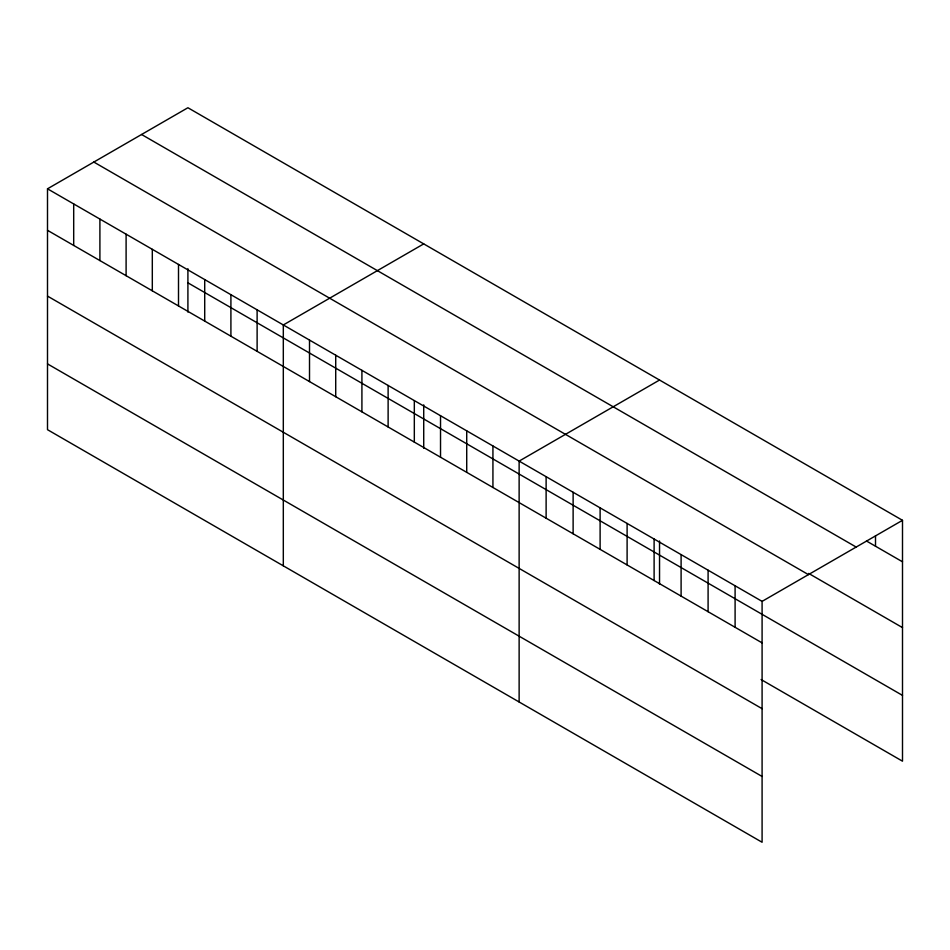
<?xml version="1.0" encoding="UTF-8"?>
<svg xmlns="http://www.w3.org/2000/svg" width="950" height="950" viewBox="0 0 950 950"><rect width="100%" height="100%" fill="white"/><g stroke="black" fill="none" stroke-linecap="round" stroke-linejoin="round"><path stroke-width="1.43" d="M47.5 188.812L762.09 601.374L762.09 842.258L47.5 429.685L47.5 188.812L187.91 107.742L902.5 520.315L902.5 761.188L761.092 679.547M423.724 243.889L283.314 324.959L283.314 565.832M659.538 380.036L519.128 461.106L519.128 701.979M762.09 601.374L902.5 520.315M866.507 541.025L902.5 561.806M141.574 134.496L856.164 547.058M808.664 573.42L902.5 627.606M93.836 162.058L808.426 574.619M187.91 282.827L902.5 695.388M47.5 230.316L762.09 642.877M47.5 296.103L762.09 708.676M47.5 363.897L762.09 776.459M875.508 535.847L875.508 546.226M735.098 585.794L735.098 627.285M708.094 570.202L708.094 611.705M681.102 554.622L681.102 596.113M659.538 541.001L659.538 584.369M654.111 539.03L654.111 580.533M627.107 523.45L627.107 564.953M600.115 507.858L600.115 549.361M573.123 492.278L573.123 533.781M546.119 476.686L546.119 518.189M492.931 445.978L492.931 487.481M466.723 430.849L466.723 472.352M440.527 415.72L440.527 457.223M423.724 404.854L423.724 448.222M414.319 400.591L414.319 442.094M388.122 385.463L388.122 426.966M361.914 370.346L361.914 411.837M335.718 355.217L335.718 396.708M309.51 340.088L309.51 381.591M257.118 309.831L257.118 351.334M230.909 294.702L230.909 336.205M204.713 279.573L204.713 321.076M187.91 268.707L187.91 312.075M178.505 264.444L178.505 305.947M152.309 249.328L152.309 290.819M126.101 234.199L126.101 275.69M99.904 219.07L99.904 260.561M73.696 203.941L73.696 245.444"/></g></svg>
